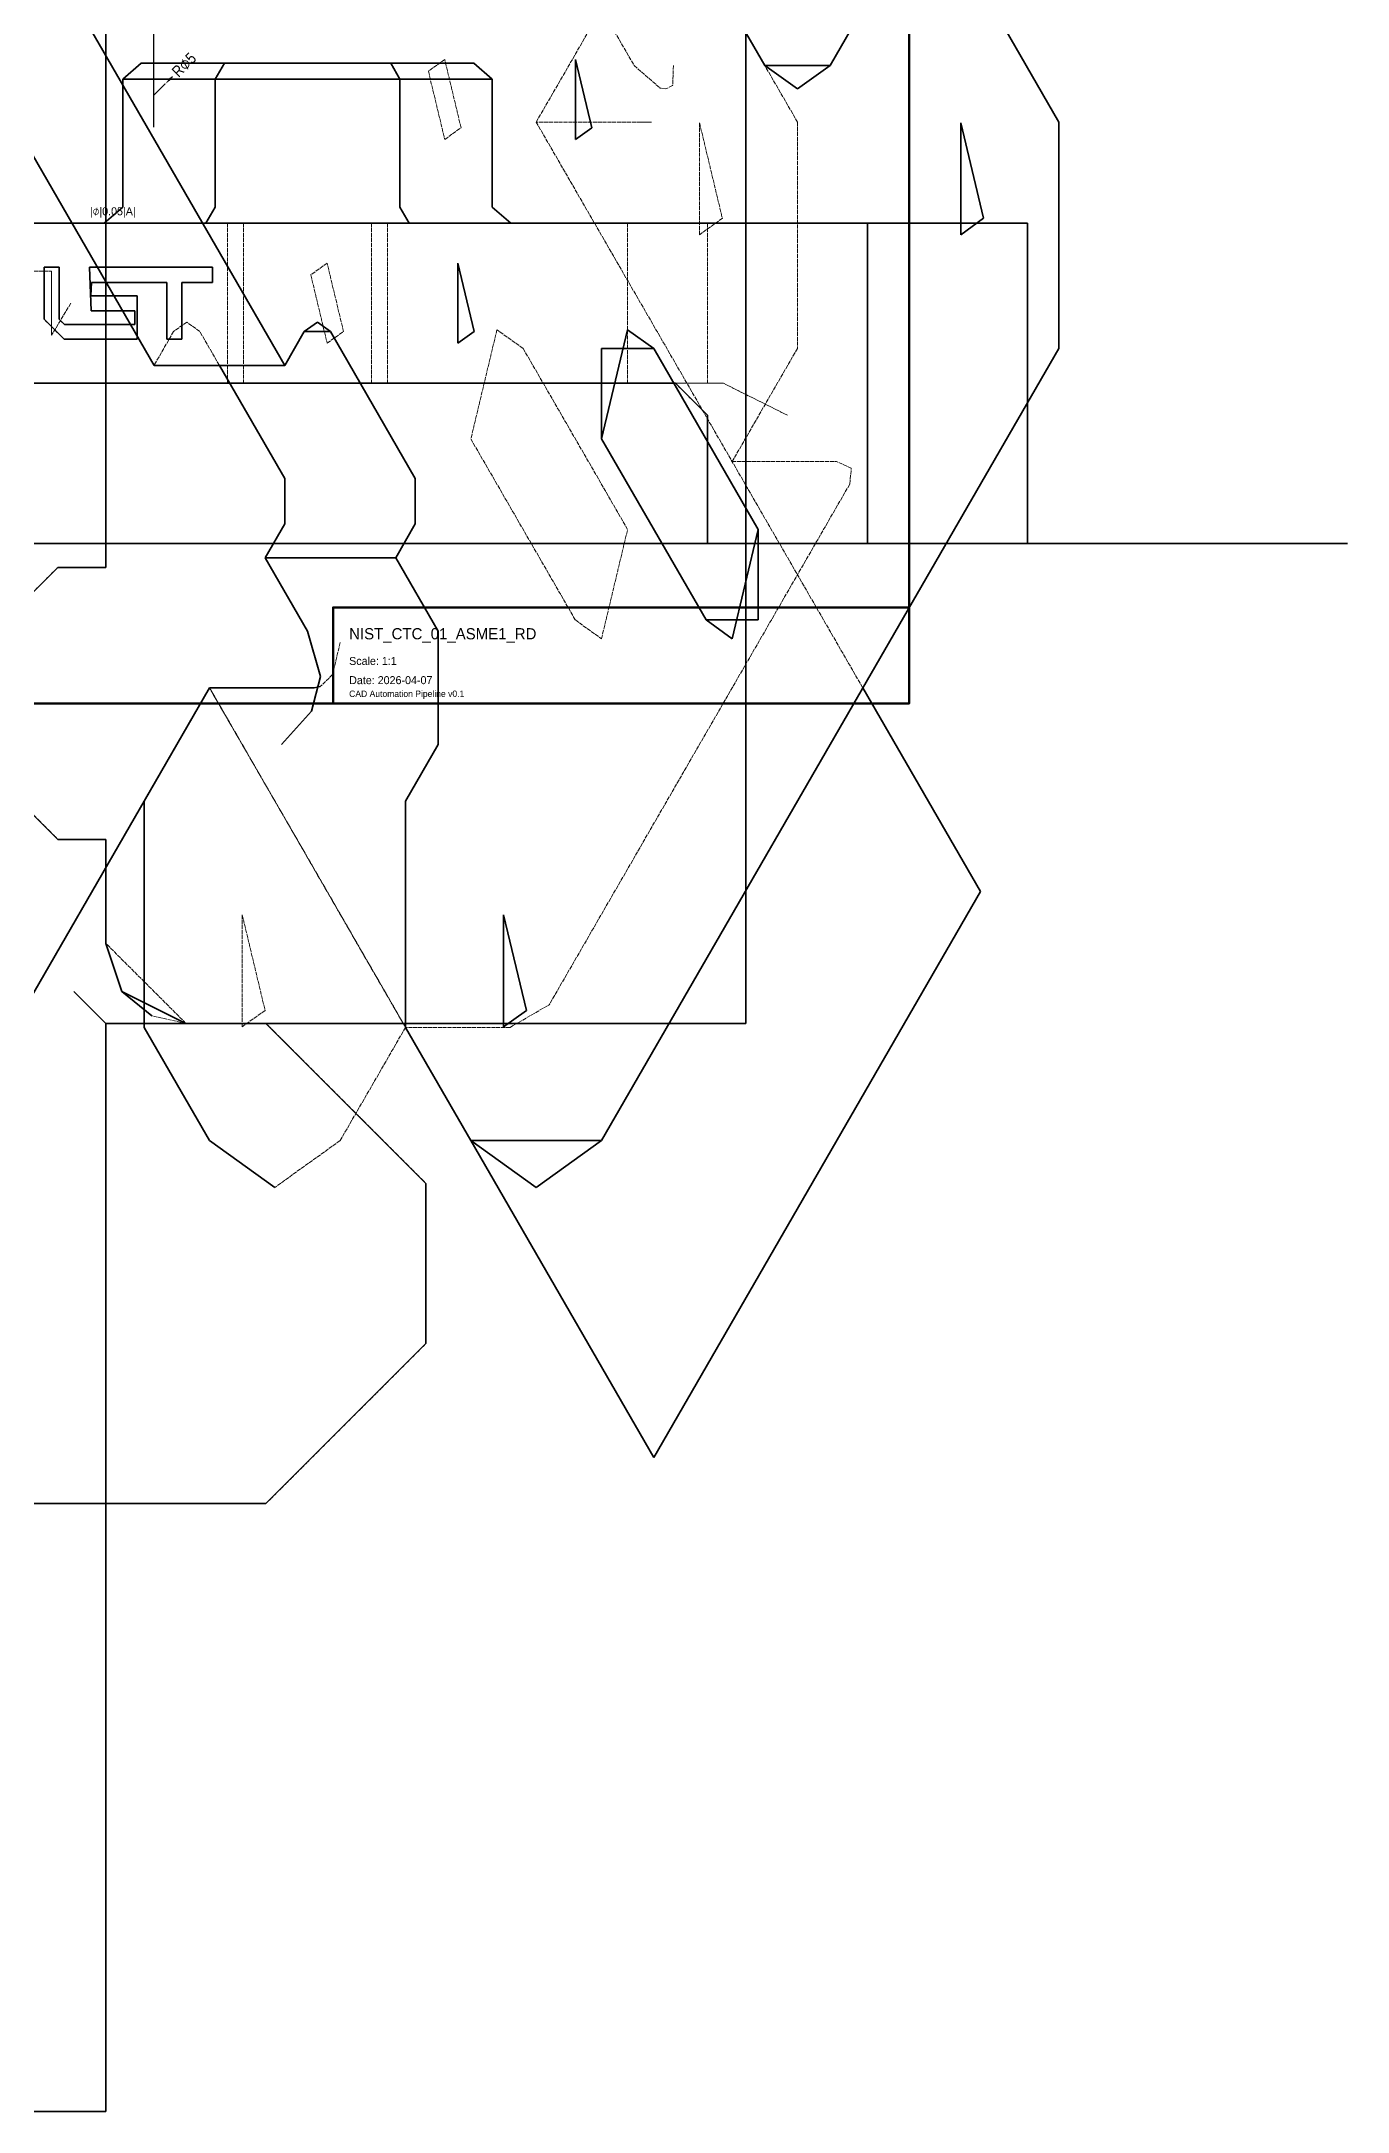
# Model space of a CAD drawing. Header units: metres. Extents: x -122 to 716, y -535 to 919.
# Drawn here: x 308 to 716, y -425 to 222 of the extents above; entities that cross this region are included whole.
import ezdxf

# ---------------------------------------------------------------- set-up
doc = ezdxf.new("R2010")
doc.units = ezdxf.units.M
doc.linetypes.add('DASHED', pattern=[1.524, 1.27, -0.254])
for name, color, linetype, lineweight in [('BORDER', 5, 'CONTINUOUS', 50), ('DIM', 2, 'CONTINUOUS', 13), ('GDT', 4, 'CONTINUOUS', 13), ('HIDDEN', 8, 'DASHED', 18), ('TITLE', 7, 'CONTINUOUS', 25), ('VISIBLE', 7, 'CONTINUOUS', 35)]:
    doc.layers.add(name, color=color, linetype=linetype, lineweight=lineweight)
doc.styles.add('OpenSansCondensed-Light', font='OpenSansCondensed-Light.ttf')
doc.dimstyles.get("Standard").update_dxf_attribs({"dimtxt": 2.5, "dimasz": 2.5, "dimexe": 1.25, "dimexo": 0.625, "dimtad": 1, "dimcen": 2.5, "dimazin": 3, "dimtfac": 1, "dimtmove": 0, "dimatfit": 3})

# ---------------------------------------------------------------- blocks, each defined once
blk = doc.blocks.new('_CLOSEDFILLED')
at = {"color": 0, "linetype": 'BYBLOCK'}
blk.add_solid([(-1, 0.16), (0, 0), (-1, -0.16)], dxfattribs=at)
blk = doc.blocks.new('*D5')
for p, q in [((343, 205), (346.54, 208.54)), ((348.75, 210.75), (348.3, 210.3))]:
    blk.add_line(p, q)
at = {"layer": 'Defpoints'}
for p in [(346.54, 208.54), (343, 205)]:
    blk.add_point(p, dxfattribs=at)
at = {"layer": 'DIM', "xscale": 2.5, "yscale": 2.5, "rotation": 224.99999999999977}
blk.add_blockref('_CLOSEDFILLED', (346.54, 208.54), dxfattribs=at)
at = {"layer": 'DIM', "insert": (352.46, 214.46), "char_height": 3.5, "attachment_point": 5, "rotation": 45, "style": 'OpenSansCondensed-Light'}
blk.add_mtext('R⌀5', dxfattribs=at)
blk = doc.blocks.new('*D6')
for p, q in [((340.5, 890.46), (338, 890.46)), ((343, 205), (343, 890.46)), ((343, 195), (343, 890.46)), ((343, 890.46), (343, 890.46)), ((345.5, 890.46), (348, 890.46))]:
    blk.add_line(p, q)
at = {"layer": 'Defpoints'}
for p in [(343, 890.46), (343, 205), (343, 195)]:
    blk.add_point(p, dxfattribs=at)
at = {"layer": 'DIM', "xscale": 2.5, "yscale": 2.5}
blk.add_blockref('_CLOSEDFILLED', (343, 890.46), dxfattribs=at)
at = {"layer": 'DIM', "xscale": 2.5, "yscale": 2.5, "rotation": 180}
blk.add_blockref('_CLOSEDFILLED', (343, 890.46), dxfattribs=at)
at = {"layer": 'DIM', "insert": (343, 892.84), "char_height": 3.5, "attachment_point": 5, "style": 'OpenSansCondensed-Light'}
blk.add_mtext('0', dxfattribs=at)

msp = doc.modelspace()

# ---------------------------------------------------------------- linework, layer by layer
at = {"layer": 'BORDER'}
for points in [[(15, 15), (579, 15), (579, 405), (15, 405), (15, 15)], [(399, 15), (579, 15), (579, 45), (399, 45), (399, 15)]]:
    msp.add_lwpolyline(points, dxfattribs=at)
at = {"layer": 'HIDDEN'}
for points in [[(328, 57.5), (328, 272.5)], [(328, 272.5), (328, 57.5)], [(457.899, 275.194), (493.062, 214.289)], [(462.443, 196.612), (503.268, 267.322)], [(462.443, 196.612), (482.856, 231.967)], [(523.681, 231.967), (544.093, 196.612)], [(365.019, 215), (339.038, 215)], [(362.132, 210), (365.019, 215)], [(416.981, 215), (365.019, 215)], [(442.962, 215), (416.981, 215)], [(419.868, 210), (416.981, 215)], [(433.866, 216.183), (428.763, 212.522)], [(438.969, 194.844), (433.866, 216.183)], [(493.062, 214.289), (501.227, 207.218)], [(505.31, 214.289), (505.094, 208.058)], [(333.265, 210), (362.132, 210)], [(362.132, 210), (362.132, 170)], [(362.132, 210), (419.868, 210)], [(419.868, 210), (419.868, 170)], [(419.868, 210), (448.735, 210)], [(428.763, 212.522), (433.866, 191.183)], [(502.972, 206.967), (501.227, 207.218)], [(505.094, 208.058), (502.972, 206.967)], [(433.866, 191.183), (438.969, 194.844)], [(495.103, 196.612), (462.443, 196.612)], [(462.443, 196.612), (523.681, 90.546)], [(462.443, 196.612), (564.506, 19.835)], [(495.103, 196.612), (498.485, 196.612)], [(498.485, 196.612), (495.103, 196.612)], [(513.474, 161.434), (513.474, 196.434)], [(513.474, 196.434), (520.619, 166.56)], [(544.093, 196.612), (544.093, 125.901)], [(359.246, 165), (362.132, 170)], [(419.868, 170), (422.754, 165)], [(216, 165), (566, 165)], [(216, 165), (566, 165)], [(463.776, 165), (288.776, 165)], [(327.491, 165), (359.246, 165)], [(359.246, 165), (327.491, 165)], [(362.132, 165), (333.265, 165)], [(333.265, 165), (362.132, 165)], [(358.5, 165), (333.5, 165)], [(333.5, 165), (346, 165)], [(358.5, 165), (333.5, 165)], [(333.5, 165), (346, 165)], [(346, 165), (358.5, 165)], [(346, 165), (358.5, 165)], [(359.246, 165), (422.754, 165)], [(422.754, 165), (359.246, 165)], [(419.868, 165), (362.132, 165)], [(362.132, 165), (419.868, 165)], [(366, 165), (376, 165)], [(376, 165), (366, 165)], [(366, 165), (366, 115)], [(366, 165), (366, 115)], [(376, 165), (366, 165)], [(366, 165), (376, 165)], [(411, 165), (371, 165)], [(371, 165), (411, 165)], [(371, 165), (371, 115)], [(371, 165), (371, 115)], [(371, 165), (391, 165)], [(391, 165), (371, 165)], [(376, 165), (406, 165)], [(406, 165), (376, 165)], [(406, 165), (376, 165)], [(376, 165), (406, 165)], [(391, 165), (411, 165)], [(411, 165), (391, 165)], [(406, 165), (416, 165)], [(416, 165), (406, 165)], [(416, 165), (406, 165)], [(406, 165), (416, 165)], [(411, 165), (411, 115)], [(411, 165), (411, 115)], [(416, 165), (416, 115)], [(416, 165), (416, 115)], [(448.735, 165), (419.868, 165)], [(419.868, 165), (448.735, 165)], [(422.754, 165), (454.509, 165)], [(454.509, 165), (422.754, 165)], [(448.5, 165), (423.5, 165)], [(423.5, 165), (436, 165)], [(448.5, 165), (423.5, 165)], [(423.5, 165), (436, 165)], [(436, 165), (448.5, 165)], [(436, 165), (448.5, 165)], [(491, 165), (501, 165)], [(501, 165), (491, 165)], [(491, 165), (501, 165)], [(501, 165), (491, 165)], [(491, 165), (491, 115)], [(491, 165), (491, 115)], [(491, 165), (491, 115)], [(491, 165), (491, 115)], [(501, 165), (491, 165)], [(491, 165), (501, 165)], [(501, 165), (491, 165)], [(491, 165), (501, 165)], [(501, 165), (516, 165)], [(516, 165), (501, 165)], [(501, 165), (516, 165)], [(516, 165), (501, 165)], [(516, 165), (501, 165)], [(501, 165), (516, 165)], [(516, 165), (501, 165)], [(501, 165), (516, 165)], [(520.619, 166.56), (513.474, 161.434)], [(516, 165), (541, 165)], [(541, 165), (516, 165)], [(516, 165), (516, 115)], [(516, 165), (516, 115)], [(516, 165), (516, 115)], [(516, 165), (516, 115)], [(516, 165), (516, 115)], [(516, 165), (516, 115)], [(541, 165), (516, 165)], [(516, 165), (541, 165)], [(541, 165), (566, 165)], [(566, 165), (541, 165)], [(566, 165), (541, 165)], [(541, 165), (566, 165)], [(583.5, 165), (548.5, 165)], [(548.5, 165), (566, 165)], [(583.5, 165), (548.5, 165)], [(548.5, 165), (566, 165)], [(566, 165), (583.5, 165)], [(566, 165), (583.5, 165)], [(566, 165), (616, 165)], [(616, 165), (566, 165)], [(566, 165), (616, 165)], [(616, 165), (566, 165)], [(616, 165), (566, 165)], [(566, 165), (616, 165)], [(616, 165), (616, 65)], [(616, 165), (616, 65)], [(616, 165), (616, 65)], [(266, 150), (311, 150)], [(266, 150), (311, 150)], [(308.672, 135.044), (308.672, 151.25)], [(308.672, 151.25), (313.37, 151.25)], [(311, 130), (311, 150)], [(311, 150), (311, 130)], [(311, 130), (311, 150)], [(311, 150), (311, 130)], [(313.37, 151.25), (313.37, 135.044)], [(322.896, 151.25), (361.301, 151.25)], [(323.412, 137.629), (322.896, 151.25)], [(361.301, 151.25), (361.301, 146.508)], [(397.124, 152.543), (392.021, 148.882)], [(392.021, 148.882), (397.124, 127.543)], [(402.227, 131.204), (397.124, 152.543)], [(323.498, 146.508), (323.326, 142.284)], [(347.033, 146.508), (323.498, 146.508)], [(347.033, 128.75), (347.033, 146.508)], [(351.687, 146.508), (351.687, 128.75)], [(361.301, 146.508), (351.687, 146.508)], [(317.009, 140), (311, 130)], [(317.009, 140), (311, 130)], [(323.326, 142.284), (337.766, 142.284)], [(336.99, 137.629), (323.412, 137.629)], [(337.076, 133.405), (336.99, 137.629)], [(337.766, 142.284), (337.766, 128.75)], [(314.965, 128.75), (308.672, 135.044)], [(313.37, 135.044), (315.009, 133.405)], [(315.009, 133.405), (337.076, 133.405)], [(349.155, 131.204), (343.031, 120.598)], [(353.237, 134.133), (349.155, 131.204)], [(357.32, 131.204), (353.237, 134.133)], [(363.443, 120.598), (357.32, 131.204)], [(397.124, 127.543), (402.227, 131.204)], [(450.196, 131.759), (442.031, 97.617)], [(458.361, 125.901), (450.196, 131.759)], [(337.766, 128.75), (314.965, 128.75)], [(351.687, 128.75), (347.033, 128.75)], [(491.021, 69.332), (458.361, 125.901)], [(544.093, 125.901), (523.681, 90.546)], [(276, 115), (506, 115)], [(346, 115), (333.5, 115)], [(333.5, 115), (346, 115)], [(346, 115), (333.5, 115)], [(333.5, 115), (346, 115)], [(346, 115), (358.5, 115)], [(358.5, 115), (346, 115)], [(346, 115), (358.5, 115)], [(358.5, 115), (346, 115)], [(366, 115), (376, 115)], [(376, 115), (366, 115)], [(371, 115), (411, 115)], [(411, 115), (371, 115)], [(376, 115), (406, 115)], [(406, 115), (376, 115)], [(406, 115), (416, 115)], [(416, 115), (406, 115)], [(436, 115), (423.5, 115)], [(423.5, 115), (436, 115)], [(436, 115), (423.5, 115)], [(423.5, 115), (436, 115)], [(436, 115), (448.5, 115)], [(448.5, 115), (436, 115)], [(436, 115), (448.5, 115)], [(448.5, 115), (436, 115)], [(491, 115), (501, 115)], [(501, 115), (491, 115)], [(491, 115), (501, 115)], [(501, 115), (491, 115)], [(501, 115), (516, 115)], [(516, 115), (501, 115)], [(501, 115), (516, 115)], [(516, 115), (501, 115)], [(516, 105), (506, 115)], [(521, 115), (506, 115)], [(506, 115), (521, 115)], [(516, 105), (506, 115)], [(516, 115), (521, 115)], [(521, 115), (516, 115)], [(541, 105), (521, 115)], [(521, 115), (541, 105)], [(516, 105), (516, 65)], [(516, 105), (516, 65)], [(516, 105), (516, 65)], [(442.031, 97.617), (474.691, 41.048)], [(523.681, 90.546), (556.341, 90.546)], [(560.918, 88.475), (556.341, 90.546)], [(560.423, 83.475), (560.918, 88.475)], [(560.423, 83.475), (466.526, -79.16)], [(482.856, 35.19), (491.021, 69.332)], [(516, 65), (566, 65)], [(566, 65), (516, 65)], [(516, 65), (566, 65)], [(516, 65), (616, 65)], [(616, 65), (516, 65)], [(583.5, 65), (548.5, 65)], [(548.5, 65), (566, 65)], [(583.5, 65), (548.5, 65)], [(548.5, 65), (566, 65)], [(566, 65), (583.5, 65)], [(566, 65), (616, 65)], [(616, 65), (566, 65)], [(566, 65), (583.5, 65)], [(566, 65), (616, 65)], [(303, 47.5), (313, 57.5)], [(313, 57.5), (328, 57.5)], [(328, 57.5), (313, 57.5)], [(474.691, 41.048), (482.856, 35.19)], [(401.206, 33.977), (398.815, 23.977)], [(421.619, -86.231), (360.381, 19.835)], [(442.031, -121.586), (360.381, 19.835)], [(398.815, 23.977), (394.991, 20.244)], [(313, -27.5), (303, -17.5)], [(328, -27.5), (313, -27.5)], [(313, -27.5), (328, -27.5)], [(328, -60), (328, -27.5)], [(328, -60), (328, -27.5)], [(370.588, -86.053), (370.588, -51.053)], [(370.588, -51.053), (377.732, -80.928)], [(353, -85), (328, -60)], [(333, -75), (328, -60)], [(353, -85), (342.358, -82.622)], [(377.732, -80.928), (370.588, -86.053)], [(454.278, -86.231), (466.526, -79.16)], [(353, -85), (328, -85)], [(328, -85), (328, -235)], [(378, -85), (353, -85)], [(428, -135), (378, -85)], [(378, -85), (428, -135)], [(421.619, -86.231), (401.206, -121.586)], [(454.278, -86.231), (421.619, -86.231)], [(401.206, -121.586), (380.794, -136.231)], [(428, -185), (428, -135)], [(378, -235), (428, -185)], [(428, -185), (378, -235)], [(28, -235), (378, -235)], [(28, -235), (328, -235)]]:
    msp.add_lwpolyline(points, dxfattribs=at)
at = {"layer": 'VISIBLE'}
for points in [[(528, 415), (528, -85)], [(343.031, 120.598), (255.257, 272.626)], [(383.856, 120.598), (296.082, 272.626)], [(296.082, 272.626), (383.856, 120.598)], [(328, 57.5), (328, 272.5)], [(498.723, 275.194), (533.887, 214.289)], [(533.887, 214.289), (498.723, 275.194)], [(554.299, 214.289), (564.506, 231.967)], [(564.506, 231.967), (554.299, 214.289)], [(605.33, 231.967), (625.743, 196.612)], [(625.743, 196.612), (605.33, 231.967)], [(339.038, 215), (333.265, 210)], [(339.038, 215), (365.019, 215)], [(365.019, 215), (362.132, 210)], [(365.019, 215), (416.981, 215)], [(416.981, 215), (442.962, 215)], [(416.981, 215), (419.868, 210)], [(448.735, 210), (442.962, 215)], [(474.691, 191.183), (474.691, 216.183)], [(474.691, 216.183), (479.794, 194.844)], [(533.887, 214.289), (544.093, 206.967)], [(533.887, 214.289), (554.299, 214.289)], [(544.093, 206.967), (554.299, 214.289)], [(333.265, 210), (333.265, 170)], [(362.132, 210), (333.265, 210)], [(362.132, 210), (362.132, 170)], [(419.868, 210), (362.132, 210)], [(419.868, 210), (419.868, 170)], [(448.735, 210), (419.868, 210)], [(448.735, 210), (448.735, 170)], [(479.794, 194.844), (474.691, 191.183)], [(595.124, 161.434), (595.124, 196.434)], [(595.124, 196.434), (602.268, 166.56)], [(625.743, 196.612), (625.743, 125.901)], [(625.743, 125.901), (625.743, 196.612)], [(327.491, 165), (333.265, 170)], [(359.246, 165), (362.132, 170)], [(419.868, 170), (422.754, 165)], [(448.735, 170), (454.509, 165)], [(566, 165), (216, 165)], [(566, 165), (216, 165)], [(566, 165), (616, 165)], [(566, 65), (566, 165)], [(616, 165), (566, 165)], [(602.268, 166.56), (595.124, 161.434)], [(616, 65), (616, 165)], [(308.672, 151.25), (308.672, 135.044)], [(313.37, 151.25), (308.672, 151.25)], [(313.37, 135.044), (313.37, 151.25)], [(322.896, 151.25), (323.412, 137.629)], [(361.301, 151.25), (322.896, 151.25)], [(361.301, 146.508), (361.301, 151.25)], [(437.949, 127.543), (437.949, 152.543)], [(437.949, 152.543), (443.052, 131.204)], [(323.326, 142.284), (323.498, 146.508)], [(323.498, 146.508), (347.033, 146.508)], [(347.033, 146.508), (347.033, 128.75)], [(351.687, 146.508), (361.301, 146.508)], [(351.687, 128.75), (351.687, 146.508)], [(337.766, 142.284), (323.326, 142.284)], [(323.412, 137.629), (336.99, 137.629)], [(336.99, 137.629), (337.076, 133.405)], [(337.766, 128.75), (337.766, 142.284)], [(308.672, 135.044), (314.965, 128.75)], [(315.009, 133.405), (313.37, 135.044)], [(337.076, 133.405), (315.009, 133.405)], [(389.979, 131.204), (383.856, 120.598)], [(383.856, 120.598), (389.979, 131.204)], [(394.062, 134.133), (389.979, 131.204)], [(398.144, 131.204), (389.979, 131.204)], [(398.144, 131.204), (394.062, 134.133)], [(424.68, 85.242), (398.144, 131.204)], [(398.144, 131.204), (424.68, 85.242)], [(443.052, 131.204), (437.949, 127.543)], [(491.021, 131.759), (482.856, 97.617)], [(499.186, 125.901), (491.021, 131.759)], [(314.965, 128.75), (337.766, 128.75)], [(347.033, 128.75), (351.687, 128.75)], [(625.743, 125.901), (482.856, -121.586)], [(625.743, 125.901), (482.856, -121.586)], [(499.186, 125.901), (482.856, 125.901)], [(482.856, 125.901), (482.856, 97.617)], [(531.846, 69.332), (499.186, 125.901)], [(499.186, 125.901), (531.846, 69.332)], [(383.856, 120.598), (343.031, 120.598)], [(383.856, 85.242), (363.443, 120.598)], [(506, 115), (276, 115)], [(506, 115), (516, 105)], [(506, 115), (516, 105)], [(516, 65), (516, 105)], [(482.856, 97.617), (515.516, 41.048)], [(515.516, 41.048), (482.856, 97.617)], [(383.856, 71.1), (383.856, 85.242)], [(424.68, 71.1), (424.68, 85.242)], [(424.68, 71.1), (424.68, 85.242)], [(516, 65), (266, 65)], [(266, 65), (516, 65)], [(377.732, 60.494), (383.856, 71.1)], [(418.557, 60.494), (424.68, 71.1)], [(424.68, 71.1), (418.557, 60.494)], [(566, 65), (516, 65)], [(523.681, 35.19), (531.846, 69.332)], [(531.846, 41.048), (531.846, 69.332)], [(566, 65), (616, 65)], [(616, 65), (716, 65)], [(716, 65), (616, 65)], [(418.557, 60.494), (377.732, 60.494)], [(391, 37.513), (377.732, 60.494)], [(431.825, 37.513), (418.557, 60.494)], [(431.825, 37.513), (418.557, 60.494)], [(303, 47.5), (313, 57.5)], [(303, 47.5), (313, 57.5)], [(313, 57.5), (328, 57.5)], [(515.516, 41.048), (523.681, 35.19)], [(515.516, 41.048), (531.846, 41.048)], [(395.082, 23.37), (391, 37.513)], [(431.825, 2.157), (431.825, 37.513)], [(431.825, 2.157), (431.825, 37.513)], [(278.732, -121.586), (360.381, 19.835)], [(339.969, -15.52), (360.381, 19.835)], [(393.041, 19.835), (360.381, 19.835)], [(395.082, 23.37), (392.207, 12.531)], [(394.991, 20.244), (393.041, 19.835)], [(564.506, 19.835), (601.248, -43.805)], [(392.207, 12.531), (382.835, 2.157)], [(421.619, -15.52), (431.825, 2.157)], [(431.825, 2.157), (421.619, -15.52)], [(313, -27.5), (303, -17.5)], [(313, -27.5), (303, -17.5)], [(339.969, -86.231), (339.969, -15.52)], [(421.619, -86.231), (421.619, -15.52)], [(421.619, -15.52), (421.619, -86.231)], [(328, -27.5), (313, -27.5)], [(328, -60), (328, -27.5)], [(601.248, -43.805), (499.186, -220.581)], [(452.237, -86.053), (452.237, -51.053)], [(452.237, -51.053), (459.382, -80.928)], [(333, -75), (328, -60)], [(318, -75), (328, -85)], [(333, -75), (353, -85)], [(342.358, -82.622), (333, -75)], [(459.382, -80.928), (452.237, -86.053)], [(328, -235), (328, -85)], [(378, -85), (328, -85)], [(328, -425), (328, -85)], [(528, -85), (328, -85)], [(360.381, -121.586), (339.969, -86.231)], [(353, -85), (378, -85)], [(428, -135), (378, -85)], [(442.031, -121.586), (421.619, -86.231)], [(442.031, -121.586), (421.619, -86.231)], [(380.794, -136.231), (360.381, -121.586)], [(462.443, -136.231), (442.031, -121.586)], [(499.186, -220.581), (442.031, -121.586)], [(442.031, -121.586), (482.856, -121.586)], [(482.856, -121.586), (462.443, -136.231)], [(428, -185), (428, -135)], [(428, -185), (428, -135)], [(378, -235), (428, -185)], [(88, -235), (318, -235)], [(328, -235), (318, -235)], [(328, -235), (378, -235)], [(328, -235), (378, -235)], [(78, -425), (328, -425)]]:
    msp.add_lwpolyline(points, dxfattribs=at)

# ---------------------------------------------------------------- texts
at = {"layer": 'GDT', "insert": (323, 170), "char_height": 2.5, "attachment_point": 1}
msp.add_mtext('|⌀|0.05|A|', dxfattribs=at)
at = {"layer": 'TITLE'}
for s, height, p in [('NIST_CTC_01_ASME1_RD', 3.5, (404, 35)), ('Scale: 1:1', 2.5, (404, 27)), ('Date: 2026-04-07', 2.5, (404, 21)), ('CAD Automation Pipeline v0.1', 2, (404, 17))]:
    msp.add_text(s, height=height, dxfattribs=at).set_placement(p)

# ---------------------------------------------------------------- dimensions: what is measured, and where the dimension line sits
at = {"layer": 'DIM'}
dim = msp.add_linear_dim(base=(343, 890.463346971), p1=(343, 205), p2=(343, 195), dimstyle='Standard', override={"dimtxt": 3.5, "dimasz": 2.5}, dxfattribs=at)
dim.commit()
dim.dimension.update_dxf_attribs({"geometry": '*D6', "text_midpoint": (343, 892.838346971)})
dim = msp.add_radius_dim(center=(343, 205), mpoint=(346.536, 208.536), dimstyle='Standard', override={"dimtxt": 3.5, "dimasz": 2.5, "dimpost": '⌀<>'}, dxfattribs=at)
dim.commit()
dim.dimension.update_dxf_attribs({"geometry": '*D5', "text_midpoint": (352.458, 214.458)})

doc.saveas('drawing.dxf')
